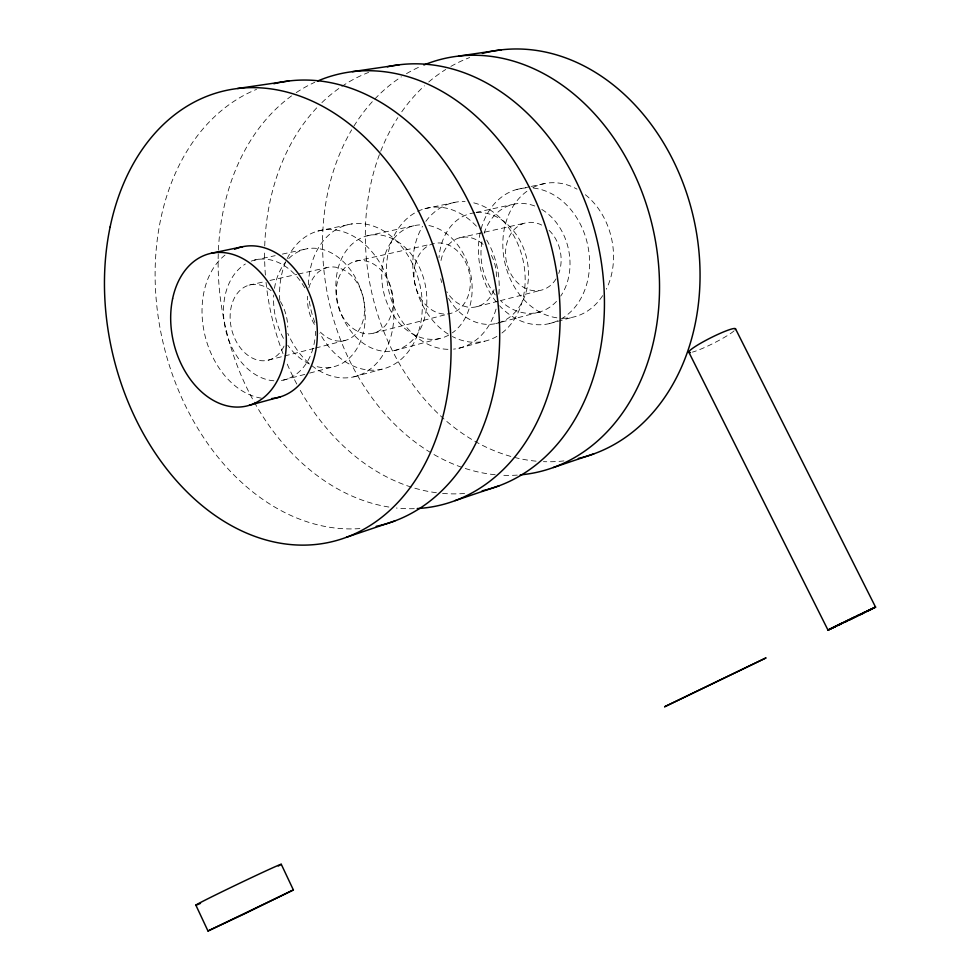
<?xml version="1.0" encoding="UTF-8"?>
<svg xmlns="http://www.w3.org/2000/svg" width="980" height="980" viewBox="0 0 980 980"><rect width="100%" height="100%" fill="white"/><g stroke="black" fill="none" stroke-linecap="round" stroke-linejoin="round"><path stroke-width="0.73" stroke-dasharray="4.9 3.68" d="M353.755 376.859L382.077 369.154M458.873 348.243L484.818 341.175M549.241 323.645L573.226 317.116M283.502 380.056L308.259 373.478M309.717 373.086L333.004 366.9M394.511 350.546A58.972 44.639 76.9 0 0 412.519 255.817A58.972 44.639 76.9 0 0 337.083 272.808A58.972 44.639 76.9 0 0 394.511 350.546L439.763 338.517M495.794 323.596L500.094 322.457M501.527 322.077L540.348 311.75M268.312 360.15L283.061 356.365M284.543 355.985L314.053 348.427M315.523 348.047L345.034 340.477M373.502 333.176L447.738 314.139M476.721 306.716L498.783 301.056M500.253 300.676L541.438 290.117M249.079 285.131L263.988 281.787M269.941 280.439L296.756 274.412M298.251 274.082L326.548 267.712M355.287 261.256L430.232 244.4M459.485 237.822L524.802 223.134M254.286 260.153L275.172 255.657M282.375 254.102L307.696 248.65M366.998 235.874L416.035 225.302M474.749 212.636L470.388 213.579A56.46 44.174 77.4 0 0 439.016 257.789M476.194 212.329L512.516 204.502M317.777 231.084L352.028 223.906M424.891 208.667L456.656 202.015M516.95 189.41L529.874 186.702M531.319 186.396L546.644 183.186M314.837 339.778A61.716 45.007 76.4 0 1 280.341 380.608M273.886 380.779A61.716 45.007 76.4 0 1 225.841 330.701A61.716 45.007 76.4 0 1 245.392 264M251.223 261.146A61.716 45.007 76.4 0 1 305.295 288.769M315.597 331.277A61.716 45.007 76.4 0 1 315.34 335.564M359.917 528.575A227.152 168.707 76.7 0 1 163.133 342.89A227.152 168.707 76.7 0 1 256.552 89.364M288.708 258.585A60.491 44.859 76.6 0 1 363.139 297.92A60.491 44.859 76.6 0 1 313.686 365.687M309.435 363.972A60.491 44.859 76.6 0 1 287.814 345.266M283.465 338.345A60.491 44.859 76.6 0 1 273.739 295.066M274.486 288.316A60.491 44.859 76.6 0 1 285.621 261.991M414.271 508.669A221.443 167.85 76.9 0 1 396.349 508.02M388.876 507.04A221.443 167.85 76.9 0 1 225.878 328.753A221.443 167.85 76.9 0 1 291.746 95.746M296.217 92.635A221.443 167.85 76.9 0 1 314.776 82.296M464.606 493.455A217.229 167.114 77.2 0 1 442.348 493.381M436.394 492.732A217.229 167.114 77.2 0 1 298.839 387.835M296.781 384.05A217.229 167.114 77.2 0 1 286.822 363.127M283.012 353.658A217.229 167.114 77.2 0 1 266.046 282.387M265.396 275.086A217.229 167.114 77.2 0 1 264.6 251.762M264.723 245.956A217.229 167.114 77.2 0 1 317.973 106.538M321.906 102.606A217.229 167.114 77.2 0 1 368.639 72.41M448.681 335.135A57.857 44.443 77.1 0 1 383.768 292.653A57.857 44.443 77.1 0 1 422.417 224.837M428.897 225.547A57.857 44.443 77.1 0 1 470.437 272.893A57.857 44.443 77.1 0 1 452.356 332.845M447.946 349.333A71.846 55.48 77.2 0 1 388.693 250.721A71.846 55.48 77.2 0 1 477.382 227.262M486.693 240.027A71.846 55.48 77.2 0 1 498.587 296.524M496.039 309.092A71.846 55.48 77.2 0 1 453.52 349.125M496.872 336.41A71.038 55.321 77.3 0 1 452.405 336.532M448.093 334.045A71.038 55.321 77.3 0 1 422.552 226.307M425.847 221.321A71.038 55.321 77.3 0 1 465.084 201.611M473.781 202.86A71.038 55.321 77.3 0 1 523.246 261.096A71.038 55.321 77.3 0 1 501.148 333.616M279.778 300.37A75.093 56.019 76.7 0 1 352.8 235.874A75.093 56.019 76.7 0 1 382.053 356.365A75.093 56.019 76.7 0 1 287.789 333.335M308.394 284.837A74.223 55.885 76.8 0 1 383.988 231.121A74.223 55.885 76.8 0 1 411.392 347.214A74.223 55.885 76.8 0 1 319.799 333.2M314.935 322.604A74.223 55.885 76.8 0 1 309.104 299.476M261.403 398.162A77.457 56.301 76.4 0 1 205.273 336.716A77.457 56.301 76.4 0 1 224.971 255.119M533.438 188.074A69.053 54.88 77.7 0 1 586.604 284.519A69.053 54.88 77.7 0 1 499.567 305.76M496.309 301.975A69.053 54.88 77.7 0 1 480.923 229.663A69.053 54.88 77.7 0 1 526.37 187.878M602.663 295.642A68.318 54.696 77.9 0 1 562.471 318.243M556.873 317.802A68.318 54.696 77.9 0 1 504.994 263.277A68.318 54.696 77.9 0 1 527.51 190.855M532.899 187.596A68.318 54.696 77.9 0 1 577.024 189.14M585.354 194.726A68.318 54.696 77.9 0 1 606.338 289.174M284.041 346.062A38.722 28.138 76.4 0 1 245.417 353.315A38.722 28.138 76.4 0 1 233.142 300.689A38.722 28.138 76.4 0 1 271.129 290.693M280.439 301.571A38.722 28.138 76.4 0 1 287.765 327.136M556.064 278.884A34.521 27.428 77.7 0 1 519.743 284.678A34.521 27.428 77.7 0 1 507.836 240.002A34.521 27.428 77.7 0 1 541.72 225.069M549.094 230.349A34.521 27.428 77.7 0 1 558.735 273.432M308.859 287.998A37.546 28.004 76.7 0 1 347.3 272.158A37.546 28.004 76.7 0 1 361.191 325.826A37.546 28.004 76.7 0 1 320.227 331.951M314.433 324.405A37.546 28.004 76.7 0 1 307.536 296.279M494.067 289.651A35.513 27.648 77.3 0 1 446.794 291.746M441 260.509A35.513 27.648 77.3 0 1 484.047 245.343M491.384 255.339A35.513 27.648 77.3 0 1 496.26 279.606M517.305 475.116A212.011 166.049 77.5 0 1 501.099 475.19M495.194 474.737A212.011 166.049 77.5 0 1 343.11 346.197A212.011 166.049 77.5 0 1 351.673 129.838M353.902 126.151A212.011 166.049 77.5 0 1 401.359 76.832M406.48 73.659A212.011 166.049 77.5 0 1 421.155 66.162M476.635 212.587A56.46 44.174 77.4 0 1 526.138 256.148A56.46 44.174 77.4 0 1 505.006 320.178A56.46 44.174 77.4 0 1 448.399 298.153M441.711 282.546A56.46 44.174 77.4 0 1 440.706 278.7M563.904 460.906A208.152 165.179 77.7 0 1 543.435 461.654M536.109 461.163A208.152 165.179 77.7 0 1 384.136 332.306A208.152 165.179 77.7 0 1 397.831 117.649M401.763 111.794A208.152 165.179 77.7 0 1 424.426 85.811M428.738 81.977A208.152 165.179 77.7 0 1 445.741 69.47M450.874 66.407A208.152 165.179 77.7 0 1 469.702 57.526M556.481 301.411A55.444 43.941 77.7 0 1 501.013 301.154M495.255 294.919A55.444 43.941 77.7 0 1 481.94 241.778M484.047 233.399A55.444 43.941 77.7 0 1 536.709 206.805M541.793 209.438A55.444 43.941 77.7 0 1 560.732 296.07M734.081 330.848A26.105 3.05 -26.7 0 1 714.641 342.682A26.105 3.05 -26.7 0 1 692.456 352.102M337.5 281.664A37.105 27.942 76.8 0 0 370.697 333.69A37.105 27.942 76.8 0 0 385.704 276.103A37.105 27.942 76.8 0 0 337.5 281.664M415.373 263.644A35.917 27.734 77.2 0 0 447.872 313.918A35.917 27.734 77.2 0 0 463.185 257.961A35.917 27.734 77.2 0 0 415.373 263.644"/><path stroke-width="1.47" d="M871 609.45L875.557 607.11L735.49 328.766M281.236 864.225L293.375 889.938L243.922 914.12L207.981 931L195.853 905.128M688.891 352.298L827.99 630.091L836.981 625.546M855.601 616.996L827.99 630.091L829.766 629.123M872.482 608.47L875.557 607.11L873.609 608.151M207.981 931L293.375 889.938M830.55 628.731L835.67 626.183M872.543 608.69L860.465 614.632M867.606 611.14L869.958 609.976M836.626 625.718L841.306 623.427M838.353 624.873L842.874 622.655M842.175 622.998L844.478 621.871M858.872 615.403L861.138 614.301M862.008 613.884L863.503 613.149M846.132 621.075L859.644 614.558M844.319 621.957L846.598 620.855M854.462 617.547L857.243 616.2M856.789 616.42L859.019 615.33M851.216 618.613L854.634 616.959M847.81 620.267L849.501 619.434M852.245 618.613L848.888 620.23M861.236 613.799L856.336 616.151M844.858 622.165L847.222 621.038M862.78 613.051L865.695 611.667M861.065 613.872L867.165 610.969M840.889 624.076L838.01 625.448M867.043 611.03L875.557 607.11M835.401 626.673L833.135 627.751M870.595 609.352L868.317 610.43M832.13 628.217L827.99 630.091M346.54 537.224L394.928 520.907M455.038 500.645L499.261 485.737M553.259 467.558L593.831 453.875M249.263 405.328L280.121 396.937M211.3 253.257L242.758 246.678M237.564 88.506L288.818 80.985M352.445 71.65L399.228 64.79M458.554 56.117L501.417 49.821M273.849 83.741A227.152 168.707 76.7 0 1 491.948 267.234A227.152 168.707 76.7 0 1 376.185 526.321M317.545 81.071A221.443 167.85 76.9 0 1 552.561 251.468A221.443 167.85 76.9 0 1 417.247 508.547M387.333 66.812A217.229 167.114 77.2 0 1 597.714 242.856A217.229 167.114 77.2 0 1 482.148 490.809M234.6 249.288A77.457 56.301 76.4 0 1 314.249 308.406A77.457 56.301 76.4 0 1 271.668 398.541M423.899 64.999A212.011 166.049 77.5 0 1 652.411 226.111A212.011 166.049 77.5 0 1 520.233 474.884M482.405 53.434A208.152 165.179 77.7 0 1 693.032 215.588A208.152 165.179 77.7 0 1 578.323 458.444M200.508 903.364A47.371 0.845 -25.6 0 1 232.174 886.839A47.371 0.845 -25.6 0 1 280.611 864.715M279.643 865.267A47.371 0.845 -25.6 0 1 278.283 866.014M690.459 352.518A26.105 3.05 -26.7 0 1 709.508 338.443A26.105 3.05 -26.7 0 1 735.27 329.574M664.661 706.739L765.833 657.984L664.661 706.739M110.14 226.895A231.758 169.258 76.4 0 0 323.314 543.459A231.758 169.258 76.4 0 0 399.681 178.764A231.758 169.258 76.4 0 0 110.14 226.895M172.603 298.741A78.412 56.387 76.3 0 0 243.677 406.602A78.412 56.387 76.3 0 0 269.304 283.882A78.412 56.387 76.3 0 0 172.603 298.741"/></g></svg>
